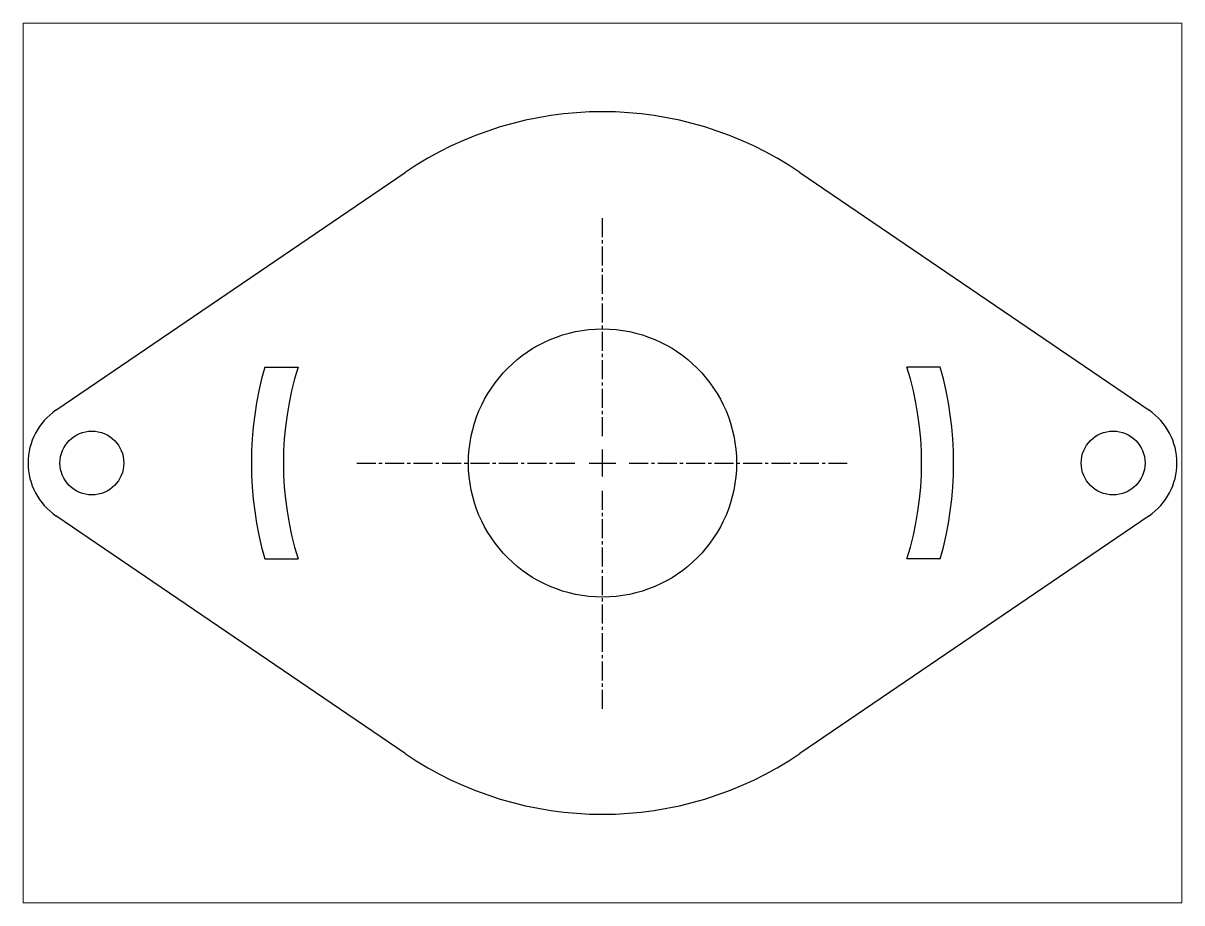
# Paper-space layout 'Układ1' of a CAD drawing. Header units: millimetres. Extents: x 26 to 231, y 20 to 176.
# The model-space entities are those that its viewports show. They can reach past a viewport. Long polylines and large blocks are cut down to what shows.
import ezdxf

# ---------------------------------------------------------------- set-up
doc = ezdxf.new("R2010")
doc.units = ezdxf.units.MM
doc.linetypes.add('CENTER2', pattern=[28.575, 19.05, -3.175, 3.175, -3.175])

# ---------------------------------------------------------------- blocks, each defined once
blk = doc.blocks.new('*U2')
at = {"color": 0, "linetype": 'CENTER2', "transparency": 16777216}
for p, q in [((0, 0.84), (0, 7.7)), ((-7.7, 0), (-0.84, 0)), ((0.84, 0), (7.7, 0)), ((0, -7.7), (0, -0.84))]:
    blk.add_line(p, q, dxfattribs=at)
at = {"color": 0, "linetype": 'Continuous', "transparency": 16777216}
for p, q in [((0, -0.42), (0, 0.42)), ((-0.42, 0), (0.42, 0))]:
    blk.add_line(p, q, dxfattribs=at)

msp = doc.modelspace()

# ---------------------------------------------------------------- linework, layer by layer
for p, q in [((1213.542, 799.774), (1224.479, 807.216)), ((1236.854, 807.216), (1247.792, 799.774)), ((1220.084, 801.121), (1221.127, 801.121)), ((1241.25, 801.121), (1240.206, 801.121)), ((1224.479, 789.026), (1213.542, 796.467)), ((1247.792, 796.467), (1236.854, 789.026)), ((1220.084, 795.121), (1221.127, 795.121)), ((1241.25, 795.121), (1240.206, 795.121))]:
    msp.add_line(p, q)
for centre, radius in [((1230.667, 798.121), 4.2), ((1214.667, 798.121), 1), ((1246.667, 798.121), 1)]:
    msp.add_circle(centre, radius)
for centre, radius, start, end in [((1230.667, 798.121), 11, 55.7711, 124.2289), ((1230.667, 798.121), 11, 164.1734, 195.8266), ((1230.667, 798.121), 10, 162.5424, 197.4576), ((1230.667, 798.121), 10, 342.5424, 17.4576), ((1230.667, 798.121), 11, 344.1734, 15.8266), ((1214.667, 798.121), 2, 124.2289, 235.7711), ((1246.667, 798.121), 2, 304.2289, 55.7711), ((1230.667, 798.121), 11, 235.7711, 304.2289)]:
    msp.add_arc(centre, radius, start, end)

# ---------------------------------------------------------------- block references
at = {"linetype": 'CENTER2'}
msp.add_blockref('*U2', (1230.667, 798.121), dxfattribs=at)

psp = doc.layouts.new('Układ1')

# ---------------------------------------------------------------- viewports
at = {"layer": '0'}
psp.add_viewport(center=(128.5, 97.5), size=(205.6, 156), view_center_point=(1230.667, 798.121), view_height=27.54732, dxfattribs=at)

doc.saveas('drawing.dxf')
